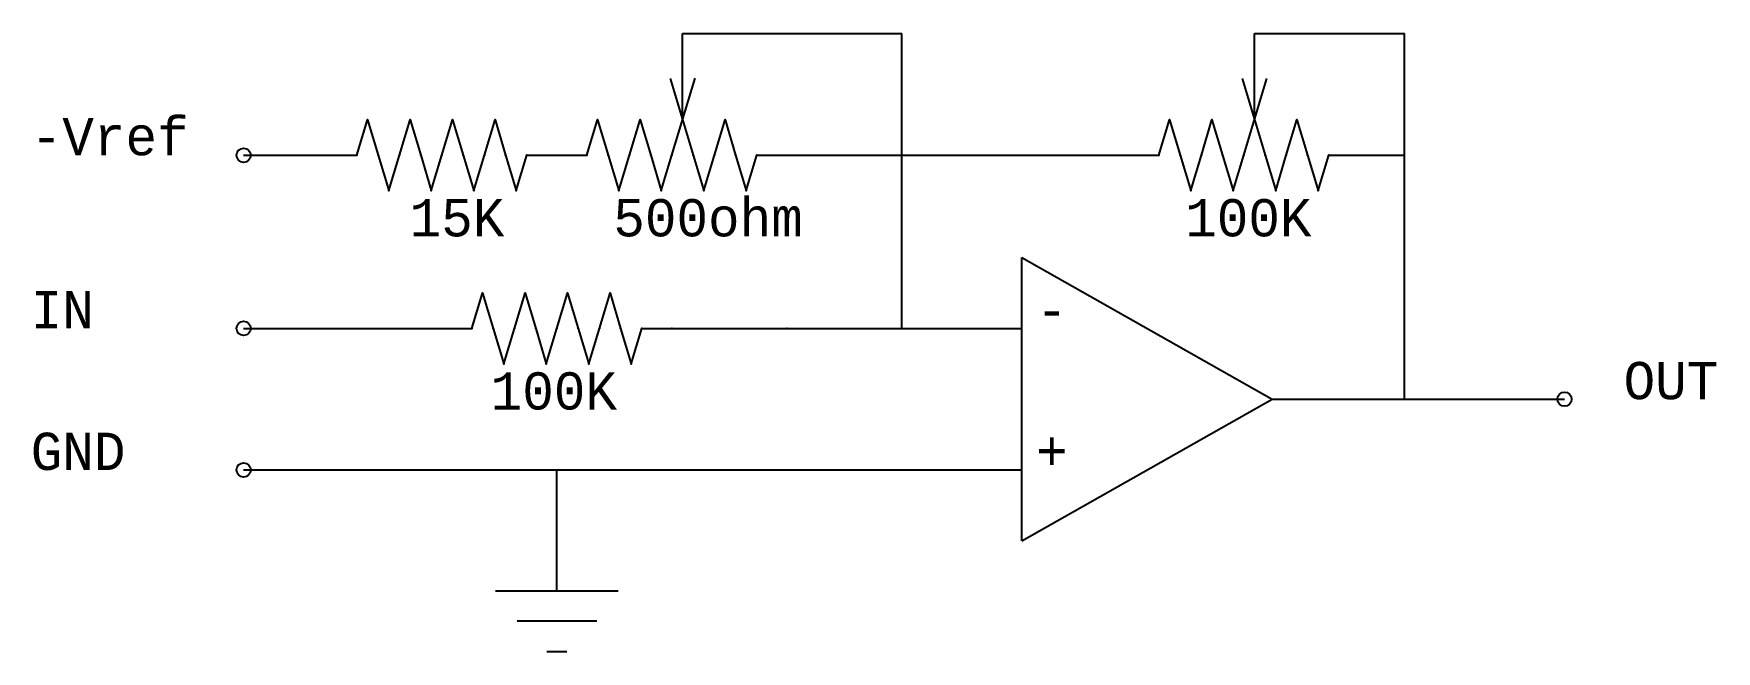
# Model space of a CAD drawing. Extents: x -140 to 98, y -26 to 62.
import ezdxf

# ---------------------------------------------------------------- set-up
doc = ezdxf.new("R2010")
doc.units = 0
doc.header["$MEASUREMENT"] = 0
doc.layers.add('DEFAULT', color=7, linetype='CONTINUOUS')
doc.styles.add('LUCIDA_CONSOLE', font='LUCON.TTF')

msp = doc.modelspace()

# ---------------------------------------------------------------- linework, layer by layer
at = {"layer": 'DEFAULT'}
for p, q in [((-47.9318, 49.4602), (-47.9318, 61.6432)), ((-47.9318, 61.6432), (-16.9456, 61.6432)), ((-16.9456, 44.4602), (-16.9456, 61.6432)), ((32.8522, 49.4602), (32.8522, 61.6432)), ((32.8522, 61.6432), (54.0532, 61.6432)), ((54.0532, 44.4602), (54.0532, 61.6432)), ((-49.6827, 55.2966), (-46.4318, 44.4602)), ((-49.4318, 44.4602), (-46.1595, 55.3678)), ((31.0991, 55.3035), (34.3522, 44.4602)), ((31.3522, 44.4602), (34.6099, 55.3194)), ((-93.918, 44.4602), (-92.418, 49.4602)), ((-92.418, 49.4602), (-90.918, 44.4602)), ((-87.918, 44.4602), (-86.418, 49.4602)), ((-86.418, 49.4602), (-84.918, 44.4602)), ((-81.918, 44.4602), (-80.418, 49.4602)), ((-80.418, 49.4602), (-78.918, 44.4602)), ((-75.918, 44.4602), (-74.418, 49.4602)), ((-74.418, 49.4602), (-72.918, 44.4602)), ((-61.4318, 44.4602), (-59.9318, 49.4602)), ((-59.9318, 49.4602), (-58.4318, 44.4602)), ((-55.4318, 44.4602), (-53.9318, 49.4602)), ((-53.9318, 49.4602), (-52.4318, 44.4602)), ((-43.4318, 44.4602), (-41.9318, 49.4602)), ((-41.9318, 49.4602), (-40.4318, 44.4602)), ((19.3522, 44.4602), (20.8522, 49.4602)), ((20.8522, 49.4602), (22.3522, 44.4602)), ((25.3522, 44.4602), (26.8522, 49.4602)), ((26.8522, 49.4602), (28.3522, 44.4602)), ((37.3522, 44.4602), (38.8522, 49.4602)), ((38.8522, 49.4602), (40.3522, 44.4602)), ((-109.9278, 44.4602), (-93.918, 44.4602)), ((-90.918, 44.4602), (-89.418, 39.4602)), ((-89.418, 39.4602), (-87.918, 44.4602)), ((-84.918, 44.4602), (-83.418, 39.4602)), ((-83.418, 39.4602), (-81.918, 44.4602)), ((-78.918, 44.4602), (-77.418, 39.4602)), ((-77.418, 39.4602), (-75.918, 44.4602)), ((-72.918, 44.4602), (-71.418, 39.4602)), ((-71.418, 39.4602), (-69.918, 44.4602)), ((-69.918, 44.4602), (-61.4318, 44.4602)), ((-58.4318, 44.4602), (-56.9318, 39.4602)), ((-56.9318, 39.4602), (-55.4318, 44.4602)), ((-52.4318, 44.4602), (-50.9318, 39.4602)), ((-50.9318, 39.4602), (-49.4318, 44.4602)), ((-46.4318, 44.4602), (-44.9318, 39.4602)), ((-44.9318, 39.4602), (-43.4318, 44.4602)), ((-40.4318, 44.4602), (-38.9318, 39.4602)), ((-38.9318, 39.4602), (-37.4318, 44.4602)), ((-37.4318, 44.4602), (-16.9456, 44.4602)), ((-16.9456, 20), (-16.9456, 44.4602)), ((-16.9456, 44.4602), (19.3522, 44.4602)), ((22.3522, 44.4602), (23.8522, 39.4602)), ((23.8522, 39.4602), (25.3522, 44.4602)), ((28.3522, 44.4602), (29.8522, 39.4602)), ((29.8522, 39.4602), (31.3522, 44.4602)), ((34.3522, 44.4602), (35.8522, 39.4602)), ((35.8522, 39.4602), (37.3522, 44.4602)), ((40.3522, 44.4602), (41.8522, 39.4602)), ((41.8522, 39.4602), (43.3522, 44.4602)), ((43.3522, 44.4602), (54.0532, 44.4602)), ((54.0532, 10), (54.0532, 44.4602)), ((0, 20), (0, 30)), ((0, 30), (35.352, 10)), ((-77.6749, 20), (-76.1749, 25)), ((-76.1749, 25), (-74.6749, 20)), ((-71.6749, 20), (-70.1749, 25)), ((-70.1749, 25), (-68.6749, 20)), ((-65.6749, 20), (-64.1749, 25)), ((-64.1749, 25), (-62.6749, 20)), ((-59.6749, 20), (-58.1749, 25)), ((-58.1749, 25), (-56.6749, 20)), ((-109.9278, 20), (-77.6749, 20)), ((-74.6749, 20), (-73.1749, 15)), ((-73.1749, 15), (-71.6749, 20)), ((-68.6749, 20), (-67.1749, 15)), ((-67.1749, 15), (-65.6749, 20)), ((-62.6749, 20), (-61.1749, 15)), ((-61.1749, 15), (-59.6749, 20)), ((-56.6749, 20), (-55.1749, 15)), ((-55.1749, 15), (-53.6749, 20)), ((-53.6749, 20), (-16.9456, 20)), ((-16.9456, 20), (0, 20)), ((0, 10), (0, 20)), ((0, 0), (0, 10)), ((0, -10), (35.352, 10)), ((35.352, 10), (76.6507, 10)), ((-109.9278, 0), (0, 0)), ((-65.6736, -17.0725), (-65.6736, 0)), ((0, -10), (0, 0)), ((-74.3357, -17.0725), (-65.6736, -17.0725)), ((-65.6736, -17.0725), (-57.0115, -17.0725)), ((-71.304, -21.2953), (-65.6736, -21.2953)), ((-65.6736, -21.2953), (-60.0432, -21.2953)), ((-67.0812, -25.6264), (-65.6736, -25.6264)), ((-65.6736, -25.6264), (-64.266, -25.6264))]:
    msp.add_line(p, q, dxfattribs=at)
for centre in [(-109.9278, 44.4602), (-109.9278, 20), (76.6507, 10), (-109.9278, 0)]:
    msp.add_circle(centre, 1, dxfattribs=at)
at = {"layer": 'DEFAULT', "color": 1}
for p in [(-92.418, 49.4602), (-86.418, 49.4602), (-80.418, 49.4602), (-74.418, 49.4602), (-59.9318, 49.4602), (-53.9318, 49.4602), (-47.9318, 49.4602), (-41.9318, 49.4602), (20.8522, 49.4602), (26.8522, 49.4602), (32.8522, 49.4602), (38.8522, 49.4602), (-93.918, 44.4602), (-90.918, 44.4602), (-87.918, 44.4602), (-84.918, 44.4602), (-81.918, 44.4602), (-78.918, 44.4602), (-75.918, 44.4602), (-72.918, 44.4602), (-69.918, 44.4602), (-61.4318, 44.4602), (-58.4318, 44.4602), (-55.4318, 44.4602), (-52.4318, 44.4602), (-49.4318, 44.4602), (-46.4318, 44.4602), (-43.4318, 44.4602), (-40.4318, 44.4602), (-37.4318, 44.4602), (19.3522, 44.4602), (22.3522, 44.4602), (25.3522, 44.4602), (28.3522, 44.4602), (31.3522, 44.4602), (34.3522, 44.4602), (37.3522, 44.4602), (40.3522, 44.4602), (43.3522, 44.4602), (-89.418, 39.4602), (-83.418, 39.4602), (-77.418, 39.4602), (-71.418, 39.4602), (-56.9318, 39.4602), (-50.9318, 39.4602), (-44.9318, 39.4602), (-38.9318, 39.4602), (23.8522, 39.4602), (29.8522, 39.4602), (35.8522, 39.4602), (41.8522, 39.4602), (-76.1749, 25), (-70.1749, 25), (-64.1749, 25), (-58.1749, 25), (-77.6749, 20), (-74.6749, 20), (-71.6749, 20), (-68.6749, 20), (-65.6749, 20), (-65.6749, 20), (-62.6749, 20), (-59.6749, 20), (-56.6749, 20), (-53.6749, 20), (-49.4318, 20), (-33.1887, 20), (-73.1749, 15), (-67.1749, 15), (-61.1749, 15), (-55.1749, 15)]:
    msp.add_point(p, dxfattribs=at)

# ---------------------------------------------------------------- texts
at = {"layer": 'DEFAULT', "style": 'LUCIDA_CONSOLE'}
for s, p in [('-Vref', (-140, 44.4602)), ('15K', (-86.4806, 33)), ('500ohm', (-57.707, 33)), ('100K', (23.0753, 33)), ('IN', (-140, 20)), ('-', (2, 20)), ('OUT', (85, 10)), ('100K', (-75.0324, 8.5366)), ('GND', (-140, 0)), ('+', (2, 0))]:
    msp.add_text(s, height=5.2632, dxfattribs=at).set_placement(p)

doc.saveas('drawing.dxf')
